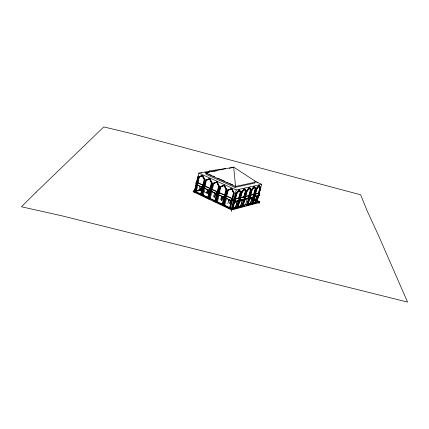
<?xml version="1.0" encoding="UTF-8"?>
<svg xmlns="http://www.w3.org/2000/svg" width="429" height="429" viewBox="0 0 429 429"><rect width="100%" height="100%" fill="white"/><g stroke="black" fill="none" stroke-linecap="round" stroke-linejoin="round"><path stroke-width="0.64" d="M235.312 198.884L238.696 198.059L239.773 200.327L235.741 201.389L234.749 199.024L235.677 201.786L234.974 199.764M238.696 198.059L239.613 200.793L238.594 198.273M240.589 197.597L243.795 196.809L244.702 199.512M244.637 199.528L243.693 197.018M245.05 196.686L245.989 199.185L245.232 197.233M245.64 196.359L248.772 195.592L248.6 196.182L248.67 195.801L249.667 198.257L248.74 195.785L250.3 190.02L249.147 187.811L246.552 190.889L247.152 191.157L249.85 187.698L249.249 187.435L246.278 190.953L242.235 205.958M250.177 196.01L250.922 197.941L250.225 195.849M250.574 195.152L253.625 194.401L253.523 194.97M254.322 187.253L255.153 188.894L253.593 194.594L254.515 197.04L253.528 194.605M255.003 194.825L255.807 196.353C255.024 197.126 258.687 194.991 259.406 195.399L258.365 193.243L254.788 194.117M258.204 193.817L258.269 193.447L259.25 195.49M258.263 193.801L258.365 193.243M258.483 194.257L259.186 195.86L259.406 195.399M194.809 192.01L198.471 177.011L202.263 175.364L204.585 179.799L200.987 194.337L194.863 191.758L195.313 191.661L195.034 191.532L193.752 191.286L193.881 190.76L194.857 190.562L194.734 191.082L193.248 191.2L193.12 191.72L231.698 209.953L259.32 202.52M194.45 190.948L198.809 173.059L209.652 171.235L209.089 170.983L225.633 168.549M194.669 190.401L198.155 176.11L198.455 176.062M194.358 192.101L194.616 191.055L195.157 191.007L195.034 191.532M197.029 181.901L197.501 179.955M202.07 190.819L200.874 190.256L195.833 191.296L196.214 191.479L195.184 192.187L198.852 177.188L202.622 175.665L199.303 177.107L198.471 177.011L202.713 175.284L205.03 179.719L201.303 194.766M199.303 177.107L197.882 182.915L196.348 184.969M196.214 190.385L196.814 187.918M196.085 191.999L197.876 184.684M196.305 191.693L196.434 191.173M201.18 173.064L201.271 172.689M199.909 186.277L198.959 190.138L199.254 190.074M199.517 190.396L199.646 189.881L200.574 190.315M200.204 190.144L201.11 186.476M200.45 190.835L201.48 186.653M200.745 190.776L201.775 186.594M200.032 194.782L200.161 194.257M200.37 194.407L200.499 193.881L201.115 193.811L200.37 194.407L201.512 194.948L202.038 194.83L202.166 194.305L200.499 193.881M200.477 194.686L204.199 179.622L202.172 175.74L202.713 175.284M201.512 194.948L201.641 194.417L202.166 194.305M203.904 185.993L204.032 185.462M202.638 195.393L203.212 194.771L204.912 187.945M211.508 182.239L209.749 178.888L206.376 180.33L204.928 186.17L203.394 188.245M206.612 193.034L207.529 189.35M207.486 190.61L206.88 193.066L203.872 191.661M207.556 193.474L208.478 189.79M207.845 193.42L208.607 190.379M207.11 198.128L207.245 197.597L208.076 197.678L211.749 183.065L209.4 178.587L205.545 180.239L201.941 194.787L202.322 194.97L201.871 195.066L207.245 197.597M207.459 197.753L207.593 197.222L208.204 197.152L207.459 197.753L208.617 198.3L209.137 198.182L209.17 197.608M208.381 198.107L212.189 182.979L209.845 178.507L209.4 178.587L211.358 182.888L212.189 182.979M208.617 198.3L208.751 197.769L209.266 197.651M209.041 198.134L209.427 198.316L208.687 198.488L208.553 199.013L210.178 198.643L212.044 191.248M208.907 198.665L212.725 183.51L217.074 181.778L219.45 186.283L215.562 201.491M209.293 198.847L213.111 183.687L216.977 182.159L217.868 183.848M209.733 198.745L210.307 198.112L209.92 197.935M216.977 182.159L213.556 183.596C215.165 184.384 207.507 196.391 211.631 190.401M213.492 196.943L214.586 192.621M214.446 197.388L215.546 193.071M214.736 197.324L215.825 193.05M213.996 201.587L214.135 201.056L215.256 201.067L219.01 186.374L216.634 181.864L218.613 186.191L219.45 186.283M214.645 201.142L214.784 200.611L215.294 200.493L215.16 201.024L214.645 201.142L216.334 201.576L216.468 201.045L215.932 201.104M214.865 200.885L218.613 186.191M215.825 201.7L215.959 201.169L216.468 201.045M216.055 202.349L220.002 186.824L224.41 185.092L226.812 189.634L222.839 204.928M218.978 192.439L219.466 190.54M217.112 201.319L217.503 201.501L216.929 202.139L221.895 204.483M218.881 192.916L219.321 192.819L220.833 186.915L224.313 185.478L220.399 187.006L220.002 186.824L224.41 185.092M219.112 195.227L217.369 202.032L216.495 202.247L220.399 187.006L220.833 186.915M220.779 199.662L221.739 195.94M221.064 199.598L221.536 197.758M221.589 200.734L222.715 196.391M221.873 200.665L222.828 196.981M223.241 204.547L223.777 204.483L223.638 205.019L221.938 204.585L222.077 204.048L222.683 203.968L222.249 204.081M222.147 204.317L225.976 189.548L223.976 185.183L226.378 189.731L222.544 204.504L221.713 204.424L216.189 201.818L216.629 201.716L216.237 201.528M223.128 205.148L223.268 204.612L223.777 204.483M223.396 205.507L227.381 190.186L231.848 188.454L234.277 193.034L230.223 208.408M223.359 205.802L223.933 205.159L223.536 204.971M224.405 204.751L224.801 204.939L224.228 205.582L229.821 208.221L229.392 208.333L233.44 192.948L231.419 188.551L233.848 193.136L230.073 207.454L229.644 207.566M226.239 196.31L226.668 196.209L228.217 190.278L231.161 189.082M226.442 198.632L224.662 205.475L223.793 205.695L227.783 190.369L231.317 188.937M227.847 203.668L228.989 199.303M228.78 201.126L229.263 199.276M229.392 203.695L230.362 199.989M228.957 208.446L229.102 207.909L229.831 207.942L230.073 207.454M230.212 204.065L231.36 199.705M231.751 209.218L236.009 193.334L239.098 189.715L239.704 189.993L236.62 193.613L232.829 207.909L233.607 208.221L233.467 208.757L231.751 209.218L229.327 208.076L229.472 207.534L229.976 207.405M208.076 173.815L206.258 173L205.931 174.324L234.958 187.376L235.312 186.025M232.631 200.793L233.135 198.895M231.226 208.885L236.234 189.956L261.69 184.256L258.875 194.444M231.279 211.529L231.837 209.416L244.235 206.097L244.096 206.617L243.699 206.435M232.368 208.086L231.944 208.692M235.66 195.651L234.717 199.222L235.323 199.501M234.406 202.231L234.733 200.997M236.905 193.543L232.974 208.371L233.58 208.655L237.521 207.598L236.921 207.32L241.119 192.562L239.704 189.993L236.905 193.543L236.009 193.334M234.663 202.933L235.151 201.083M235.349 202.756L235.837 200.911M236.175 207.566L236.32 207.035L235.719 206.757L237.387 200.488M237.521 200.976L235.719 206.757M239.302 190.664L240.235 192.353L238.663 198.252L235.28 199.083M239.328 196.723L240.513 192.289L239.945 191.259M238.765 200.413L236.776 207.851L235.58 207.287M237.151 207.309L241.211 192.128L244.235 188.562L244.841 188.83L246.203 191.382L245.329 191.173L244.433 189.5M237.897 207.057L241.817 192.401L244.841 188.83L242.09 192.337L238.17 206.987L238.771 207.266L242.616 206.236L242.476 206.762M237.827 207.593L238.106 206.51L238.803 206.837L238.663 207.368L237.827 207.593L237.13 207.261M239.688 201.657L240.342 199.217M240.358 201.485L240.846 199.657M242.498 199.212L240.69 205.931L241.881 206.483L243.86 199.136M242.112 201.576L240.83 205.411L241.425 205.684L241.286 206.21M245.329 191.173L243.763 197.002L240.556 197.79M244.589 194.868L245.098 192.986M242.921 206.231L243.114 205.185L243.876 205.491L243.736 206.011L242.921 206.231L242.224 205.909M244.761 199.807L245.082 198.6M245.511 200.177L246.031 198.262M245.678 204.612L247.479 197.967M246.085 204.022L245.817 204.091L246.407 204.365L246.267 204.88L247.844 205.609L247.989 205.094L259.465 202.016L258.982 203.754M249.163 195.125L249.866 192.541M247.404 204.048L247.201 204.585L247.887 204.901L248.686 204.692L248.825 204.172L248.069 203.872L247.887 204.901M247.372 203.989L248.949 198.187M249.297 196.9L251.228 189.806L254.145 186.331L254.74 186.594L256.006 189.098L251.979 203.786M249.147 187.811L249.748 188.079L250.901 190.288L246.857 205.153L247.125 205.083L251.163 190.224L249.85 187.698L246.879 191.221L242.975 205.711L243.876 205.491M250.027 199.029L250.166 198.525L251.962 199.34L250.793 198.831L250.927 198.332L252.123 198.874M250.397 197.796L250.263 198.3L250.842 197.683L250.3 197.753L250.686 197.656L250.413 198.659M250.413 198.933L250.89 197.163M252.177 197.356L250.547 203.319L251.716 203.855L255.743 189.157L254.638 186.969L254.043 186.706M252.45 197.227L250.686 202.81L251.271 203.078L251.131 203.587M254.011 193.946L255.411 188.835L254.901 187.832M252.037 203.346L253.786 196.97M254.134 195.699L256.054 188.685L258.918 185.258L259.513 185.521L260.73 187.999L258.95 194.434M252.306 204.124L252.118 203.276M252.74 203.603L252.971 202.574L253.652 202.885L253.512 203.4L252.74 203.603L252.054 203.292M253.652 202.885L252.767 203.105L256.649 188.948L259.513 185.521L256.907 188.889L253.024 203.035L253.609 203.303L257.185 202.349L257.046 202.853M253.469 203.813L253.609 203.303M255.03 201.571L256.59 195.919M252.896 203.121L255.877 202.322L256.016 201.818L255.437 201.555L257.035 195.747M255.689 201.485L257.11 196.332M255.797 201.646L256.317 199.758M256.665 198.498L257.185 196.611M259.084 186.17L259.888 187.8L258.333 193.431L259.314 195.474L255.743 196.369M258.746 192.787L259.266 190.894M259.615 189.634L260.14 187.741L258.918 185.258M258.387 195.629L256.462 202.59L255.298 202.059M256.767 202.086L258.526 195.721M256.714 202.52L258.596 195.721M257.298 202.788L257.577 201.775L258.966 201.405L258.682 202.413M257.185 202.349L256.601 202.08L257.47 202.343L258.982 201.936L259.121 201.432L256.832 200.44M196.439 185.012L197.935 182.727L203.26 185.189L201.576 187.398L202.67 186.25M201.673 187.441L203.207 185.376L197.501 182.743M203.089 185.752L203.207 185.376L202.756 185.462M203.491 188.288L205.024 186.213M204.81 186.545L204.987 185.982L210.387 188.476M209.792 189.548L208.698 190.707L210.012 188.926M208.794 190.749L208.891 190.278L203.491 187.773L204.987 185.982M210.639 191.607L210.757 191.227M211.958 189.849L212.135 189.28L216.999 191.527M212.055 189.897L212.173 189.516L210.542 191.565M217.428 192.38L215.916 194.058L217.449 191.956M216.018 194.106L216.114 193.629L210.639 191.087L212.135 189.28M217.943 194.734L219.38 192.626L224.378 194.932M217.884 194.975L218.007 194.594M219.38 192.626L219.299 193.243L219.417 192.862L217.787 194.927M224.753 195.763L223.241 197.463L224.421 195.769M223.337 197.506L224.56 195.651M225.139 198.343L226.732 196.021L232.362 198.616L230.668 200.911L231.762 199.716M225.236 198.391L226.732 196.021M230.77 200.96L230.872 200.477L225.241 197.866L230.893 200.574M195.801 183.322L195.887 182.834M195.876 183.306L195.924 182.969M230.668 200.911L232.303 198.809L226.668 196.209M223.241 197.463L224.517 195.817M215.916 194.058L217.331 192.331M208.698 190.707L209.974 189.092M256.311 188.626L258.816 185.628M201.576 187.398L202.574 186.207M252.343 188.733L253.619 187.216M196.439 184.502L201.786 187.065L196.461 184.593L197.935 182.727M243.758 189.387L241.484 192.063L242.09 192.337L241.211 192.128M236.293 193.27L238.224 191.007M240.17 198.482L240.932 200.091L244.862 199.051L243.795 196.809M244.862 199.051L240.932 200.091M249.828 197.807C239.377 199.11 253.823 199.839 248.772 195.592M254.67 196.589L250.927 197.581L254.67 196.589L253.625 194.401M209.845 178.507L205.545 180.239L206.376 180.33M217.074 181.778L212.725 183.51L213.556 183.596M231.274 188.69L227.381 190.186L228.217 190.278M229.343 168.366L233.698 167.112L256.403 181.966L235.526 186.454L205.062 172.785L233.698 167.112L235.526 186.454M231.864 208.612L233.435 208.194M243.029 205.641L243.71 205.459M248 204.322L248.659 204.145M233.607 208.221L231.891 208.676L229.472 207.534M238.803 206.837L237.972 207.062L237.269 206.735L238.637 206.81L238.106 206.51M242.294 205.888L242.02 205.963L242.616 206.236M247.265 204.569L246.997 204.638L247.989 205.094M248.825 204.172L247.93 204.392L251.823 190.074L254.74 186.594L252.086 190.009L248.193 204.322L248.782 204.59L252.445 203.614M259.121 201.432L257.614 201.834L256.933 201.523L257.577 201.775M233.355 208.317L236.497 207.513M238.074 207.062L241.597 206.156M243.136 205.716L246.536 204.81M248.075 204.402L251.389 203.518M255.437 201.555L255.947 201.421L253.754 200.155L255.571 201.003M232.829 207.909L232.759 208.424L233.467 208.757M242.433 205.362L243.736 206.011M252.971 202.574L253.491 202.858L252.193 202.783L253.512 203.4M232.931 207.936L236.32 207.035M237.575 206.703L241.425 205.684M243.275 205.196L246.407 204.365M248.214 203.888L251.271 203.078M253.035 202.611L256.016 201.818M229.327 208.076L229.831 207.942M250.166 198.525L249.399 198.45M250.927 198.332L250.354 198.343M229.96 203.351L231.231 203.03M240.106 200.793L242.53 200.182M221.938 204.585L222.447 204.456M235.832 201.314L239.773 200.327M245.608 196.552L248.74 195.785L249.329 196.053M250.541 195.34L253.593 194.594L254.183 194.857M231.869 198.917L232.303 198.809M241.119 192.562L240.235 192.353M256.907 188.889L256.054 188.685M234.277 193.034L233.44 192.948M257.475 182.872L257.85 182.786M226.812 189.634L225.976 189.548L226.41 189.452L224.608 186.047M203.083 195.297L202.193 195.49L205.931 180.416L209.749 178.888M234.958 187.376L254.906 183.049M211.631 189.564L217.546 191.999M196.091 190.615L199.646 189.881M193.752 191.286L195.157 191.007M204.483 186.261L210.328 188.663M211.803 182.797L211.358 182.888L207.556 198.026L208.001 197.925L202.257 195.216M205.03 179.719L204.199 179.622M205.062 172.785L209.684 172.002M211.004 171.777L212.323 171.552M213.647 171.332L216.945 170.769M254.359 181.065L261.69 184.256M260.14 187.741L260.73 187.999L259.888 187.8M255.411 188.835L256.006 189.098L255.153 188.894M251.491 189.747L252.086 190.009L251.228 189.806M250.3 190.02L251.163 190.224L250.568 189.961L249.249 187.435M244.133 188.942L244.739 189.216L245.93 191.441L244.358 197.276L243.163 196.729M255.346 194.573L254.756 194.305L258.333 193.431L258.918 193.688L260.473 188.058L259.411 185.886M209.282 174.356L211.706 175.445M212.918 175.987L214.731 176.802M217.76 178.158L219.573 178.973M220.785 179.515L225.021 181.413M226.839 182.228L228.051 182.77M229.258 183.312L232.893 184.942M246.278 190.953L247.152 191.157L243.243 205.636L244.235 206.097M238.991 190.106L239.602 190.379L240.841 192.626L239.264 198.53L238.057 197.978M198.809 173.059L236.234 189.956M250.965 198.166L252.177 198.718M254 199.544L255.212 200.091M253.92 199.683L255.711 200.499M256.66 200.885L258.982 201.936M256.553 201.448L257.62 201.93M244.98 196.702L245.581 196.975M247.34 204.065L248.686 204.692M246.573 204.831L247.125 205.083M219.321 192.819L224.775 195.334M223.445 197.029L217.889 194.455L223.461 197.126M208.912 190.374L203.491 187.773M216.136 193.726L210.639 191.087M202.831 194.594L203.212 194.771M195.763 191.57L201.056 194.064M202.767 194.868L208.129 197.399M209.867 198.214L215.304 200.777M217.069 201.609L222.581 204.209M224.367 205.051L229.96 207.684M193.881 190.76L194.632 191.114M207.593 197.222L208.751 197.769M214.784 200.611L215.959 201.169M222.077 204.048L223.268 204.612M195.259 191.913L200.338 194.31M209.347 198.563L214.564 201.024M223.498 205.271L229.102 207.909M193.248 191.2L208.687 198.488M214.135 201.056L231.837 209.416M244.235 188.562L245.602 191.109M258.419 194.273L259.186 195.86M255.051 194.664L255.834 196.294M254.971 195.125L255.743 196.729M254.906 195.141L255.679 196.745M253.743 195.431L254.515 197.04M253.678 195.447L254.451 197.056M250.08 196.337L250.922 197.941M245.281 197.072L246.08 198.745M245.206 197.544L245.989 199.185M245.141 197.56L245.924 199.201M240.219 198.316L240.932 200.461L239.913 198.316M234.947 200.08L235.746 201.769M234.877 200.096L235.677 201.786M36.095 192.23L21.45 206.767L62.135 215.878L407.55 302.075L378.512 235.494L367.203 210.945L360.607 194.787L130.802 133.403L103.797 126.925L36.095 192.23"/></g></svg>
